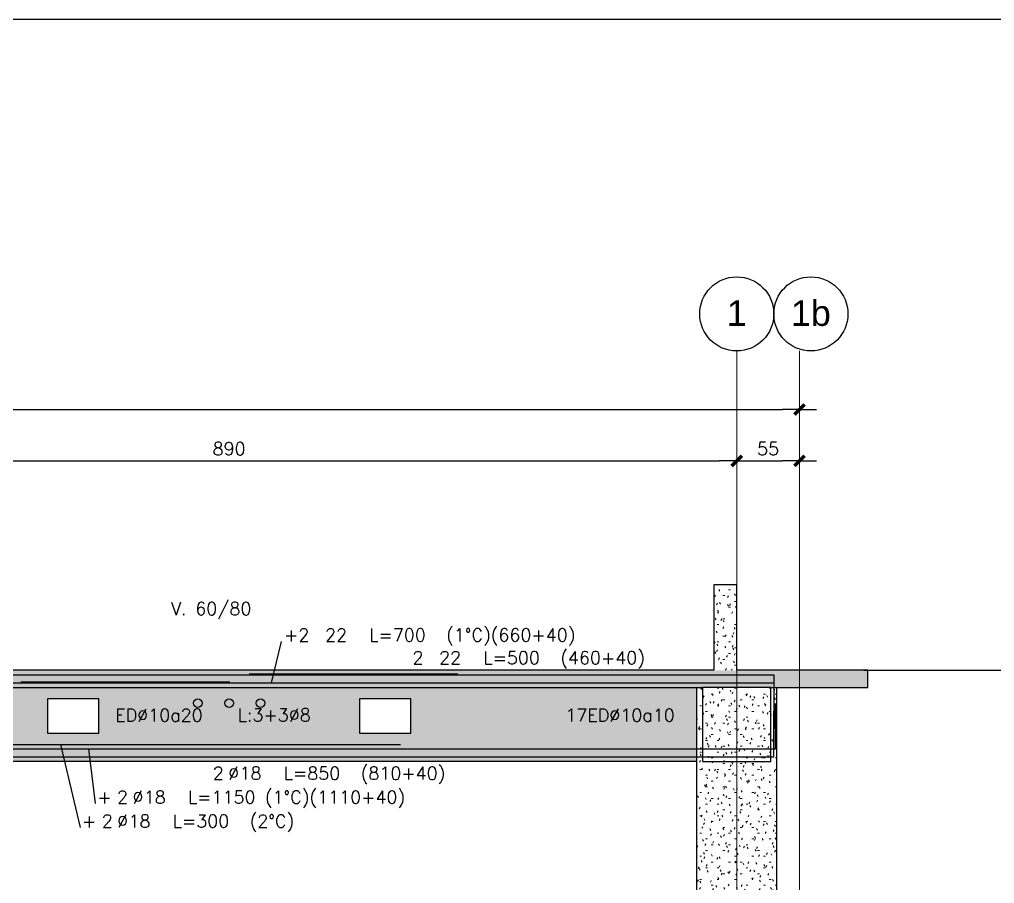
# Model space of a CAD drawing. Extents: x -9282 to 18119, y -11629 to 17404.
# Drawn here: x 2693 to 3548, y 3366 to 4123 of the extents above; entities that cross this region are included whole.
import ezdxf
from ezdxf.enums import TextEntityAlignment as Align

# ---------------------------------------------------------------- set-up
doc = ezdxf.new("R2010")
doc.units = 0
doc.header["$LTSCALE"] = 30
doc.header["$MEASUREMENT"] = 0
doc.linetypes.add('EJEH$0$RLE-PROYECCION', pattern=[0.71438, 0.47625, -0.23813])
doc.layers.get('0').update_dxf_attribs({"linetype": 'CONTINUOUS'})
doc.layers.add('EJEH$0$RLA-ACHURADO', color=30, linetype='EJEH$0$RLE-PROYECCION', lineweight=15, transparency=0.7)
for name, color, linetype, lineweight in [('EJEH$0$RLA-CONTORNO', 30, 'CONTINUOUS', 25), ('EJEH$0$RLA-EJE', 3, 'CONTINUOUS', 25), ('EJEH$0$RLA-EJES', 1, 'CONTINUOUS', 9)]:
    doc.layers.add(name, color=color, linetype=linetype, lineweight=lineweight)
for name, color, linetype in [('EJEH$0$RLA-COTAS1', 2, 'CONTINUOUS'), ('EJEH$0$RLA-COTAS2', 1, 'CONTINUOUS'), ('EJEH$0$RLA-FE', 7, 'CONTINUOUS'), ('EJEH$0$RLA-TEXTOS-FE', 9, 'CONTINUOUS'), ('RLA-FORMATO', 7, 'CONTINUOUS')]:
    doc.layers.add(name, color=color, linetype=linetype)
doc.styles.add('EJEH$0$Arial_1', font='arial.ttf', dxfattribs={"height": 22.5})
doc.styles.add('EJEH$0$RomanS', font='romans.shx', dxfattribs={"height": 11.25})
doc.dimstyles.new('EJEH$0$ING-50', dxfattribs={"dimscale": 50, "dimtxt": 0.27, "dimasz": 0.3, "dimexe": 0, "dimexo": 0, "dimgap": 0.1, "dimtad": 1, "dimdec": 1, "dimzin": 12, "dimdsep": 46, "dimtxsty": 'EJEH$0$RomanS', "dimblk": 'EJEH$0$TICK1', "dimblk1": 'EJEH$0$TICK1', "dimblk2": 'EJEH$0$TICK1', "dimcen": 0.09, "dimclrd": 2, "dimclre": 1, "dimclrt": 3, "dimadec": 0, "dimazin": 0, "dimtfac": 1, "dimtdec": 0, "dimtix": 1, "dimtmove": 2, "dimatfit": 3, "dimldrblk": 'EJEH$0$TICK1', "dimfxl": 0, "dimfxlon": 1, "dimtolj": 1, "dimtzin": 0, "dimarcsym": 0})
pattern_1 = [(0, (-439.582, -2117.392), (20.32, 5.08), [1.676, -13.564, 1.676, -13.564, -81.28]), (0, (-439.582, -2117.392), (20.32, 5.08), [-30.48, 1.676, -28.804, 1.676, -13.564, -35.56]), (0, (-439.582, -2117.392), (20.32, 5.08), [-76.2, 1.676, -8.484, 1.676, -23.724]), (120, (-431.962, -2114.852), (-14.559409, 15.057636), [1.676, -13.564, 1.676, -13.564, -81.28]), (120, (-431.962, -2114.852), (-14.559409, 15.057636), [-30.48, 1.676, -28.804, 1.676, -13.564, -35.56]), (120, (-431.962, -2114.852), (-14.559409, 15.057636), [-76.2, 1.676, -8.484, 1.676, -23.724]), (240, (-429.422, -2104.692), (-5.760591, -20.137636), [1.676, -13.564, 1.676, -13.564, -81.28]), (240, (-429.422, -2104.692), (-5.760591, -20.137636), [-30.48, 1.676, -28.804, 1.676, -13.564, -35.56]), (240, (-429.422, -2104.692), (-5.760591, -20.137636), [-76.2, 1.676, -8.484, 1.676, -23.724])]

# ---------------------------------------------------------------- blocks, each defined once
blk = doc.blocks.new('EJEH$0$Grid - RLE-EJE-192293-EJE H')
at = {"layer": 'EJEH$0$RLA-EJE'}
blk.add_circle((410.2, 1495.5), 32.5, dxfattribs=at)
blk = doc.blocks.new('EJEH$0$TICK1')
at = {"color": 2}
for points in [[(0, 0), (-1, 0)], [(0, 0), (1, 0)]]:
    blk.add_lwpolyline(points, dxfattribs=at)
at = {"color": 2, "const_width": 0.2}
blk.add_lwpolyline([(-0.3, -0.3), (0.3, 0.3)], dxfattribs=at)
blk = doc.blocks.new('EJEH$0$DIMBLOCK1-EJE H')
at = {"layer": 'EJEH$0$RLA-COTAS1', "color": 2, "lineweight": -2, "transparency": 16777216}
blk.add_line((-1601.82, 1411.63), (450.2, 1411.63), dxfattribs=at)
at = {"layer": 'EJEH$0$RLA-COTAS1', "color": 2, "lineweight": -2, "transparency": 16777216, "xscale": 15, "yscale": 15, "zscale": 15, "rotation": 180}
blk.add_blockref('EJEH$0$TICK1', (-1616.82, 1411.63), dxfattribs=at)
at = {"layer": 'EJEH$0$RLA-COTAS1', "color": 2, "lineweight": -2, "transparency": 16777216, "xscale": 15, "yscale": 15, "zscale": 15}
blk.add_blockref('EJEH$0$TICK1', (465.2, 1411.63), dxfattribs=at)
at = {"layer": 'EJEH$0$RLA-COTAS1', "color": 3, "transparency": 16777216, "insert": (-575.81, 1422.25), "char_height": 11.25, "attachment_point": 5, "style": 'EJEH$0$RomanS'}
blk.add_mtext('\\A1;2082', dxfattribs=at)
blk = doc.blocks.new('EJEH$0$DIMBLOCK5-EJE H')
at = {"layer": 'EJEH$0$RLA-COTAS1', "color": 2, "lineweight": -2, "transparency": 16777216}
blk.add_line((-464.82, 1366.63), (395.2, 1366.63), dxfattribs=at)
at = {"layer": 'EJEH$0$RLA-COTAS1', "color": 2, "lineweight": -2, "transparency": 16777216, "xscale": 15, "yscale": 15, "zscale": 15, "rotation": 180}
blk.add_blockref('EJEH$0$TICK1', (-479.82, 1366.63), dxfattribs=at)
at = {"layer": 'EJEH$0$RLA-COTAS1', "color": 2, "lineweight": -2, "transparency": 16777216, "xscale": 15, "yscale": 15, "zscale": 15}
blk.add_blockref('EJEH$0$TICK1', (410.2, 1366.63), dxfattribs=at)
at = {"layer": 'EJEH$0$RLA-COTAS1', "color": 3, "transparency": 16777216, "insert": (-34.81, 1377.25), "char_height": 11.25, "attachment_point": 5, "style": 'EJEH$0$RomanS'}
blk.add_mtext('\\A1;890', dxfattribs=at)
blk = doc.blocks.new('EJEH$0$DIMBLOCK6-EJE H')
at = {"layer": 'EJEH$0$RLA-COTAS1', "color": 2, "lineweight": -2, "transparency": 16777216}
blk.add_line((425.2, 1366.63), (450.2, 1366.63), dxfattribs=at)
at = {"layer": 'EJEH$0$RLA-COTAS1', "color": 2, "lineweight": -2, "transparency": 16777216, "xscale": 15, "yscale": 15, "zscale": 15, "rotation": 180}
blk.add_blockref('EJEH$0$TICK1', (410.2, 1366.63), dxfattribs=at)
at = {"layer": 'EJEH$0$RLA-COTAS1', "color": 2, "lineweight": -2, "transparency": 16777216, "xscale": 15, "yscale": 15, "zscale": 15}
blk.add_blockref('EJEH$0$TICK1', (465.2, 1366.63), dxfattribs=at)
at = {"layer": 'EJEH$0$RLA-COTAS1', "color": 3, "transparency": 16777216, "insert": (437.7, 1377.25), "char_height": 11.25, "attachment_point": 5, "style": 'EJEH$0$RomanS'}
blk.add_mtext('\\A1;55', dxfattribs=at)
blk = doc.blocks.new('*U66')
at = {"layer": 'EJEH$0$RLA-FE'}
for p, q in [((0, 0), (868.21, 0)), ((868.21, 0), (918.21, 0)), ((918.21, 0), (950, 0)), ((950, 0), (950, 0))]:
    blk.add_line(p, q, dxfattribs=at)
at = {"layer": 'EJEH$0$RLA-FE', "color": 3, "style": 'EJEH$0$RomanS', "flags": 8}
for tag, p in [('F=', (383.44, 9.32)), ('NUM', (397.85, 9.32))]:
    blk.add_attdef(tag, text='', height=11.25, dxfattribs=at).set_placement(p, align=Align.RIGHT)
at = {"layer": 'EJEH$0$RLA-FE', "color": 3, "style": 'EJEH$0$RomanS'}
for tag, p, flags in [('PHI', (401.74, 9.54), 14), ('DIAM', (411.6, 9.32), 12), ('MINUS', (433.62, 9.32), 13), ('MARK', (447.01, 9.32), 13), ('TEXTO_FE1', (450.31, 9.32), 8), ('TEXTO_FE2', (517.83, 9.34), 8), ('TIPO', (473.8, -75.78), 13), ('NVECES', (459.93, -94.72), 13), ('NUMFE', (463.86, -114.48), 13), ('CAPA', (472.06, -133.6), 13), ('DESPLAZA', (278.34, -151.59), 13), ('ESPACIO', (284.39, -169.95), 13), ('CANT', (298.23, -188.75), 13)]:
    blk.add_attdef(tag, p, '', height=11.25, dxfattribs=dict(at, flags=flags))
blk = doc.blocks.new('*U67')
at = {"layer": 'EJEH$0$RLA-FE'}
for p, q in [((0, 0), (0, 0)), ((0, 0), (378.21, 0)), ((378.21, 0), (428.21, 0)), ((428.21, 0), (460, 0)), ((460, 0), (460, -40))]:
    blk.add_line(p, q, dxfattribs=at)
at = {"layer": 'EJEH$0$RLA-FE', "color": 3, "style": 'EJEH$0$RomanS', "flags": 8}
for tag, p in [('F=', (138.44, 9.32)), ('NUM', (152.85, 9.32))]:
    blk.add_attdef(tag, text='', height=11.25, dxfattribs=at).set_placement(p, align=Align.RIGHT)
at = {"layer": 'EJEH$0$RLA-FE', "color": 3, "style": 'EJEH$0$RomanS'}
for tag, p, flags in [('PHI', (156.74, 9.54), 14), ('DIAM', (166.6, 9.32), 12), ('MINUS', (188.62, 9.32), 13), ('MARK', (202.01, 9.32), 13), ('TEXTO_FE1', (205.31, 9.32), 8), ('TEXTO_FE2', (272.83, 9.34), 8), ('TIPO', (228.8, -75.78), 13), ('NVECES', (214.93, -94.72), 13), ('NUMFE', (218.86, -114.48), 13), ('CAPA', (227.06, -133.6), 13), ('DESPLAZA', (278.34, -151.59), 13), ('ESPACIO', (284.39, -169.95), 13), ('CANT', (298.23, -188.75), 13)]:
    blk.add_attdef(tag, p, '', height=11.25, dxfattribs=dict(at, flags=flags))
blk = doc.blocks.new('*U80')
at = {"layer": 'EJEH$0$RLA-FE', "color": 6}
blk.add_line((0, 1), (183, 1), dxfattribs=at)
at = {"layer": 'EJEH$0$RLA-FE', "color": 3, "style": 'EJEH$0$RomanS', "flags": 8}
for tag, p in [('(', (77.16, 9.14)), ('EMP', (96.18, 9.14)), (')', (115.5, 9.14))]:
    blk.add_attdef(tag, text='', height=11.25, dxfattribs=at).set_placement(p, align=Align.CENTER)
blk = doc.blocks.new('*U68')
at = {"layer": 'EJEH$0$RLA-FE'}
for p, q in [((0, 0), (868.21, 0)), ((868.21, 0), (918.21, 0)), ((918.21, 0), (950, 0)), ((950, 0), (950, 0))]:
    blk.add_line(p, q, dxfattribs=at)
at = {"layer": 'EJEH$0$RLA-FE', "color": 3, "style": 'EJEH$0$RomanS', "flags": 8}
for tag, p in [('F=', (383.44, 36.32)), ('NUM', (397.85, 36.32))]:
    blk.add_attdef(tag, text='', height=11.25, dxfattribs=at).set_placement(p, align=Align.RIGHT)
at = {"layer": 'EJEH$0$RLA-FE', "color": 3, "style": 'EJEH$0$RomanS'}
for tag, p, flags in [('PHI', (401.74, 36.54), 14), ('DIAM', (411.6, 36.32), 12), ('MINUS', (433.62, 36.32), 13), ('MARK', (447.01, 36.32), 13), ('TEXTO_FE1', (450.31, 36.32), 8), ('TEXTO_FE2', (517.83, 36.34), 8), ('TIPO', (473.8, -75.78), 13), ('NVECES', (459.93, -94.72), 13), ('NUMFE', (463.86, -114.48), 13), ('CAPA', (472.06, -133.6), 13), ('DESPLAZA', (278.34, -151.59), 13), ('ESPACIO', (284.39, -169.95), 13), ('CANT', (298.23, -188.75), 13)]:
    blk.add_attdef(tag, p, '', height=11.25, dxfattribs=dict(at, flags=flags))
blk = doc.blocks.new('*U69')
at = {"layer": 'EJEH$0$RLA-FE'}
for p, q in [((0, 0), (0, 0)), ((0, 0), (578.21, 0)), ((578.21, 0), (628.21, 0)), ((628.21, 0), (660, 0)), ((660, 0), (660, -40))]:
    blk.add_line(p, q, dxfattribs=at)
at = {"layer": 'EJEH$0$RLA-FE', "color": 3, "style": 'EJEH$0$RomanS', "flags": 8}
for tag, p in [('F=', (238.44, 36.32)), ('NUM', (252.85, 36.32))]:
    blk.add_attdef(tag, text='', height=11.25, dxfattribs=at).set_placement(p, align=Align.RIGHT)
at = {"layer": 'EJEH$0$RLA-FE', "color": 3, "style": 'EJEH$0$RomanS'}
for tag, p, flags in [('PHI', (256.74, 36.54), 14), ('DIAM', (266.6, 36.32), 12), ('MINUS', (288.62, 36.32), 13), ('MARK', (302.01, 36.32), 13), ('TEXTO_FE1', (305.31, 36.32), 8), ('TEXTO_FE2', (372.83, 36.34), 8), ('TIPO', (328.8, -75.78), 13), ('NVECES', (314.93, -94.72), 13), ('NUMFE', (318.86, -114.48), 13), ('CAPA', (327.06, -133.6), 13), ('DESPLAZA', (278.34, -151.59), 13), ('ESPACIO', (284.39, -169.95), 13), ('CANT', (298.23, -188.75), 13)]:
    blk.add_attdef(tag, p, '', height=11.25, dxfattribs=dict(at, flags=flags))
blk = doc.blocks.new('*U65')
at = {"layer": 'EJEH$0$RLA-FE'}
for p, q in [((810, 0), (810, 40)), ((0, 0), (0, 0)), ((0, 0), (728.21, 0)), ((728.21, 0), (778.21, 0)), ((778.21, 0), (810, 0))]:
    blk.add_line(p, q, dxfattribs=at)
at = {"layer": 'EJEH$0$RLA-FE', "color": 3, "style": 'EJEH$0$RomanS'}
for tag, p, flags in [('PHI', (331.74, -19.68), 12), ('DIAM', (341.6, -19.89), 12), ('MINUS', (363.62, -19.89), 13), ('MARK', (377.01, -19.89), 13), ('TEXTO_FE1', (380.31, -19.89), 8), ('TEXTO_FE2', (447.83, -19.88), 8), ('TIPO', (403.8, -57.92), 13), ('NVECES', (389.93, -76.86), 13), ('NUMFE', (393.86, -96.62), 13), ('CAPA', (402.06, -115.74), 13), ('DESPLAZA', (277.18, -134.17), 13), ('ESPACIO', (283.22, -152.53), 13), ('CANT', (297.06, -171.33), 13)]:
    blk.add_attdef(tag, p, '', height=11.25, dxfattribs=dict(at, flags=flags))
at = {"layer": 'EJEH$0$RLA-FE', "color": 3, "style": 'EJEH$0$RomanS', "flags": 8}
for tag, p in [('F=', (313.44, -19.89)), ('NUM', (327.85, -19.89))]:
    blk.add_attdef(tag, text='', height=11.25, dxfattribs=at).set_placement(p, align=Align.RIGHT)
blk = doc.blocks.new('*U151')
at = {"layer": 'EJEH$0$RLA-FE'}
for p, q in [((1110, 0), (1110, 40)), ((0, 0), (1028.21, 0)), ((1028.21, 0), (1078.21, 0)), ((1078.21, 0), (1110, 0))]:
    blk.add_line(p, q, dxfattribs=at)
at = {"layer": 'EJEH$0$RLA-FE', "color": 3, "style": 'EJEH$0$RomanS', "flags": 8}
for tag, p in [('F=', (528.04, -47.89)), ('NUM', (542.45, -47.89))]:
    blk.add_attdef(tag, text='', height=11.25, dxfattribs=at).set_placement(p, align=Align.RIGHT)
at = {"layer": 'EJEH$0$RLA-FE', "color": 3, "style": 'EJEH$0$RomanS'}
for tag, p, flags in [('PHI', (546.34, -47.68), 12), ('DIAM', (556.2, -47.89), 12), ('MINUS', (578.22, -47.89), 13), ('MARK', (591.61, -47.89), 13), ('TEXTO_FE1', (594.91, -47.89), 8), ('TEXTO_FE2', (662.43, -47.88), 8), ('TIPO', (553.8, -57.92), 13), ('NVECES', (539.93, -76.86), 13), ('NUMFE', (543.86, -96.62), 13), ('CAPA', (552.06, -115.74), 13), ('DESPLAZA', (277.18, -134.17), 13), ('ESPACIO', (283.22, -152.53), 13), ('CANT', (297.06, -171.33), 13)]:
    blk.add_attdef(tag, p, '', height=11.25, dxfattribs=dict(at, flags=flags))
blk = doc.blocks.new('*U85')
at = {"layer": 'EJEH$0$RLA-FE'}
for p, q in [((0, 0), (0, 0)), ((0, 0), (268.21, 0)), ((268.21, 0), (318.21, 0)), ((318.21, 0), (350, 0)), ((350, 0), (350, 0))]:
    blk.add_line(p, q, dxfattribs=at)
at = {"layer": 'EJEH$0$RLA-FE', "color": 3, "style": 'EJEH$0$RomanS'}
for tag, p, flags in [('TIPO', (173.8, -57.92), 13), ('PHI', (101.74, -72.68), 12), ('DIAM', (111.6, -72.89), 12), ('MINUS', (133.62, -72.89), 13), ('MARK', (147.01, -72.89), 13), ('TEXTO_FE1', (150.31, -72.89), 8), ('NVECES', (159.93, -76.86), 13), ('TEXTO_FE2', (217.83, -72.88), 8), ('NUMFE', (163.86, -96.62), 13), ('CAPA', (172.06, -115.74), 13), ('DESPLAZA', (277.18, -134.17), 13), ('ESPACIO', (283.22, -152.53), 13), ('CANT', (297.06, -171.33), 13)]:
    blk.add_attdef(tag, p, '', height=11.25, dxfattribs=dict(at, flags=flags))
at = {"layer": 'EJEH$0$RLA-FE', "color": 3, "style": 'EJEH$0$RomanS', "flags": 8}
for tag, p in [('F=', (83.44, -72.89)), ('NUM', (97.85, -72.89))]:
    blk.add_attdef(tag, text='', height=11.25, dxfattribs=at).set_placement(p, align=Align.RIGHT)
blk = doc.blocks.new('EJEH')
at = {"layer": 'EJEH$0$RLA-ACHURADO'}
h = blk.add_hatch(dxfattribs=at)
h.set_pattern_fill('SAND - DENSE', color=256, style=0, pattern_type=2)
h.set_pattern_definition(pattern_1)
h.paths.add_polyline_path([(410.2, 1183), (410.2, 1258), (390.2, 1258), (390.2, 1183)], flags=0)
h = blk.add_hatch(dxfattribs=at)
h.set_pattern_fill('SAND - DENSE', color=256, style=0, pattern_type=2)
h.set_pattern_definition(pattern_1)
h.paths.add_polyline_path([(525.18, 1168), (525.18, 1183), (-1239.82, 1183), (-1239.82, 1168), (-439.6, 1168)], flags=0)
h = blk.add_hatch(dxfattribs=at)
h.set_pattern_fill('SAND - DENSE', color=256, style=0, pattern_type=2)
h.set_pattern_definition([(0, (285.418, -2117.392), (20.32, 5.08), [1.676, -13.564, 1.676, -13.564, -81.28]), (0, (285.418, -2117.392), (20.32, 5.08), [-30.48, 1.676, -28.804, 1.676, -13.564, -35.56]), (0, (285.418, -2117.392), (20.32, 5.08), [-76.2, 1.676, -8.484, 1.676, -23.724]), (120, (293.038, -2114.852), (-14.559409, 15.057636), [1.676, -13.564, 1.676, -13.564, -81.28]), (120, (293.038, -2114.852), (-14.559409, 15.057636), [-30.48, 1.676, -28.804, 1.676, -13.564, -35.56]), (120, (293.038, -2114.852), (-14.559409, 15.057636), [-76.2, 1.676, -8.484, 1.676, -23.724]), (240, (295.578, -2104.692), (-5.760591, -20.137636), [1.676, -13.564, 1.676, -13.564, -81.28]), (240, (295.578, -2104.692), (-5.760591, -20.137636), [-30.48, 1.676, -28.804, 1.676, -13.564, -35.56]), (240, (295.578, -2104.692), (-5.760591, -20.137636), [-76.2, 1.676, -8.484, 1.676, -23.724])])
h.paths.add_polyline_path([(-148.97, 1158), (-148.97, 1128), (-193.97, 1128), (-193.97, 1158)])
h.paths.add_polyline_path([(375.18, 1103), (-444.82, 1103), (-444.82, 1168), (375.18, 1168)])
h.paths.add_polyline_path([(79.37, 1158), (124.37, 1158), (124.37, 1128), (79.37, 1128)])
h = blk.add_hatch(dxfattribs=at)
h.set_pattern_fill('SAND - DENSE', color=256, style=0, pattern_type=2)
h.set_pattern_definition(pattern_1)
h.paths.add_polyline_path([(440.2, 787), (445.18, 787), (445.18, 1168), (440.2, 1168), (440.2, 1103), (380.2, 1103), (380.2, 1168), (375.18, 1168), (375.18, 787), (380.2, 787)], flags=0)
h = blk.add_hatch(dxfattribs=at)
h.set_pattern_fill('SAND - DENSE', color=256, style=0, pattern_type=2)
h.set_pattern_definition(pattern_1)
h.paths.add_polyline_path([(380.2, 1103), (440.2, 1103), (440.2, 1168), (380.2, 1168)], flags=0)
at = {"layer": 'EJEH$0$RLA-CONTORNO'}
for p, q in [((410.2, 1258), (390.2, 1258)), ((390.2, 1258), (390.2, 1183)), ((410.2, 1183), (410.2, 1258)), ((390.2, 1183), (-1184.8, 1183)), ((525.18, 1183), (410.2, 1183)), ((525.18, 1168), (525.18, 1183)), ((-449.82, 1168), (380.2, 1168)), ((375.18, 787), (375.18, 1168)), ((380.2, 1168), (380.2, 1103)), ((440.2, 1168), (380.21, 1168)), ((440.2, 1168), (525.18, 1168)), ((440.2, 1103), (440.2, 1168)), ((445.18, 1168), (445.18, 787)), ((375.18, 1103), (-444.82, 1103)), ((380.2, 1103), (440.2, 1103))]:
    blk.add_line(p, q, dxfattribs=at)
for points in [[(-193.97, 1128), (-148.97, 1128), (-148.97, 1158), (-193.97, 1158)], [(79.37, 1128), (124.37, 1128), (124.37, 1158), (79.37, 1158)]]:
    blk.add_lwpolyline(points, close=True, dxfattribs=at)
for centre in [(-62.3, 1154.25), (-34.8, 1154.25), (-7.3, 1154.25)]:
    blk.add_circle(centre, 3.75, dxfattribs=at)
at = {"layer": 'EJEH$0$RLA-COTAS2'}
blk.add_line((521.73, 1183), (1078.76, 1183), dxfattribs=at)
at = {"layer": 'EJEH$0$RLA-EJES'}
for p, q in [((410.2, -657.75), (410.2, 1463)), ((465.2, -657.75), (465.2, 1463))]:
    blk.add_line(p, q, dxfattribs=at)
at = {"layer": 'EJEH$0$RLA-FE', "color": 2}
for p, q in [((10.67, 1208.32), (1.92, 1172)), ((-165.23, 1045.11), (-182.22, 1118)), ((-151.86, 1066.11), (-157.8, 1114))]:
    blk.add_line(p, q, dxfattribs=at)
at = {"layer": 'EJEH$0$RLA-EJE'}
for p in [(0, 0), (65, 0)]:
    blk.add_blockref('EJEH$0$Grid - RLE-EJE-192293-EJE H', p, dxfattribs=at)
at = {"layer": 'EJEH$0$RLA-FE'}
for name, p in [('*U68', (-984.33, 1172)), ('*U66', (-784.33, 1179)), ('*U80', (-17.33, 1179)), ('*U80', (-217.33, 1172))]:
    blk.add_blockref(name, p, dxfattribs=at)
ref = blk.add_blockref('*U69', (-217.33, 1172), dxfattribs=at)
ref.add_attrib('DIAM', '22', (49.27, 1208.32), dxfattribs={"color": 3, "height": 11.25, "style": 'EJEH$0$RomanS'})
ref.add_attrib('NUM', '+2', dxfattribs={"color": 3, "height": 11.25, "style": 'EJEH$0$RomanS'}).set_placement((35.52, 1208.32), align=Align.RIGHT)
ref.add_attrib('TEXTO_FE1', 'L=700', (87.98, 1208.32), dxfattribs={"color": 3, "height": 11.25, "style": 'EJEH$0$RomanS'})
ref.add_attrib('TEXTO_FE2', '(1°C)(660+40)', (155.5, 1208.34), dxfattribs={"color": 3, "height": 11.25, "style": 'EJEH$0$RomanS'})
ref = blk.add_blockref('*U67', (-17.33, 1179), dxfattribs=at)
ref.add_attrib('DIAM', '22', (149.27, 1188.32), dxfattribs={"color": 3, "height": 11.25, "style": 'EJEH$0$RomanS'})
ref.add_attrib('NUM', '2', dxfattribs={"color": 3, "height": 11.25, "style": 'EJEH$0$RomanS'}).set_placement((135.52, 1188.32), align=Align.RIGHT)
ref.add_attrib('TEXTO_FE1', 'L=500', (187.98, 1188.32), dxfattribs={"color": 3, "height": 11.25, "style": 'EJEH$0$RomanS'})
ref.add_attrib('TEXTO_FE2', '(460+40)', (255.5, 1188.34), dxfattribs={"color": 3, "height": 11.25, "style": 'EJEH$0$RomanS'})
ref = blk.add_blockref('*U151', (-665.88, 1114), dxfattribs=at)
ref.add_attrib('DIAM', '18', (-109.69, 1066.11), dxfattribs={"color": 3, "height": 11.25, "style": 'EJEH$0$RomanS'})
ref.add_attrib('NUM', '2', dxfattribs={"color": 3, "height": 11.25, "style": 'EJEH$0$RomanS'}).set_placement((-123.44, 1066.11), align=Align.RIGHT)
ref.add_attrib('TEXTO_FE1', 'L=1150', (-70.97, 1066.11), dxfattribs={"color": 3, "height": 11.25, "style": 'EJEH$0$RomanS'})
ref.add_attrib('TEXTO_FE2', '(1°C)(1110+40)', (-3.45, 1066.12), dxfattribs={"color": 3, "height": 11.25, "style": 'EJEH$0$RomanS'})
ref.add_attrib('PHI', '%%C', (-119.54, 1066.32), dxfattribs={"color": 3, "height": 11.25, "style": 'EJEH$0$RomanS'})
ref.add_attrib('F=', '+', dxfattribs={"color": 3, "height": 11.25, "style": 'EJEH$0$RomanS'}).set_placement((-137.85, 1066.11), align=Align.RIGHT)
ref = blk.add_blockref('*U65', (-367.33, 1107), dxfattribs=at)
ref.add_attrib('DIAM', '18', (-25.73, 1087.11), dxfattribs={"color": 3, "height": 11.25, "style": 'EJEH$0$RomanS'})
ref.add_attrib('NUM', '2', dxfattribs={"color": 3, "height": 11.25, "style": 'EJEH$0$RomanS'}).set_placement((-39.48, 1087.11), align=Align.RIGHT)
ref.add_attrib('TEXTO_FE1', 'L=850', (12.98, 1087.11), dxfattribs={"color": 3, "height": 11.25, "style": 'EJEH$0$RomanS'})
ref.add_attrib('TEXTO_FE2', '(810+40)', (80.5, 1087.12), dxfattribs={"color": 3, "height": 11.25, "style": 'EJEH$0$RomanS'})
ref.add_attrib('PHI', '%%C', (-35.59, 1087.32), dxfattribs={"color": 3, "height": 11.25, "style": 'EJEH$0$RomanS'})
ref = blk.add_blockref('*U85', (-234.65, 1118), dxfattribs=at)
ref.add_attrib('DIAM', '18', (-123.05, 1045.11), dxfattribs={"color": 3, "height": 11.25, "style": 'EJEH$0$RomanS'})
ref.add_attrib('NUM', '2', dxfattribs={"color": 3, "height": 11.25, "style": 'EJEH$0$RomanS'}).set_placement((-136.81, 1045.11), align=Align.RIGHT)
ref.add_attrib('TEXTO_FE1', 'L=300', (-84.34, 1045.11), dxfattribs={"color": 3, "height": 11.25, "style": 'EJEH$0$RomanS'})
ref.add_attrib('TEXTO_FE2', '(2°C)', (-16.82, 1045.12), dxfattribs={"color": 3, "height": 11.25, "style": 'EJEH$0$RomanS'})
ref.add_attrib('PHI', '%%C', (-132.91, 1045.32), dxfattribs={"color": 3, "height": 11.25, "style": 'EJEH$0$RomanS'})
ref.add_attrib('F=', '+', dxfattribs={"color": 3, "height": 11.25, "style": 'EJEH$0$RomanS'}).set_placement((-151.21, 1045.11), align=Align.RIGHT)
at = {"layer": 'EJEH$0$RLA-EJE', "color": 5, "char_height": 22.5, "attachment_point": 2, "line_spacing_factor": 0.941778, "style": 'EJEH$0$Arial_1'}
for s, insert, width in [('1', (410.19, 1507.45), 20.9352), ('1b', (475.19, 1507.45), 41.8704)]:
    blk.add_mtext(s, dxfattribs=dict(at, insert=insert, width=width))
at = {"layer": 'EJEH$0$RLA-TEXTOS-FE', "color": 9, "style": 'EJEH$0$RomanS'}
for s, p in [('ED%%C10a20', (-96.33, 1138)), ('L:3+3%%C8', (4.72, 1138.15)), ('17ED%%C10a10', (307.9, 1138))]:
    blk.add_text(s, height=11.25, dxfattribs=at).set_placement(p, align=Align.CENTER)
at = {"layer": 'EJEH$0$RLA-TEXTOS-FE', "color": 9, "insert": (-50.49, 1242.7), "char_height": 11.25, "width": 114.8411, "attachment_point": 2, "line_spacing_factor": 0.941778, "style": 'EJEH$0$RomanS'}
blk.add_mtext('V. 60/80', dxfattribs=at)
at = {"layer": 'EJEH$0$RLA-COTAS1'}
for base, p1, p2, picture, middle in [((465.2, 1411.63), (-1616.82, 1416.63), (465.2, 1416.63), 'EJEH$0$DIMBLOCK1-EJE H', (-575.81, 1422.25)), ((410.2, 1366.63), (-479.82, 1371.63), (410.2, 1371.63), 'EJEH$0$DIMBLOCK5-EJE H', (-34.81, 1377.25)), ((465.2, 1366.63), (410.2, 1371.63), (465.2, 1371.63), 'EJEH$0$DIMBLOCK6-EJE H', (437.7, 1377.25))]:
    dim = blk.add_linear_dim(base=base, p1=p1, p2=p2, dimstyle='EJEH$0$ING-50', override={"dimexe": 0, "dimexo": 0, "dimdec": 1, "dimfxl": 0, "dimfxlon": 1}, dxfattribs=at)
    dim.commit()
    dim.dimension.update_dxf_attribs({"geometry": picture, "text_midpoint": middle})

msp = doc.modelspace()

# ---------------------------------------------------------------- linework, layer by layer
at = {"layer": 'RLA-FORMATO', "color": 6, "linetype": 'Continuous'}
msp.add_line((5686.9, 4123.1), (-58.1, 4123.1), dxfattribs=at)

# ---------------------------------------------------------------- block references
msp.add_blockref('EJEH', (2911.44, 2369.47))

doc.saveas('drawing.dxf')
